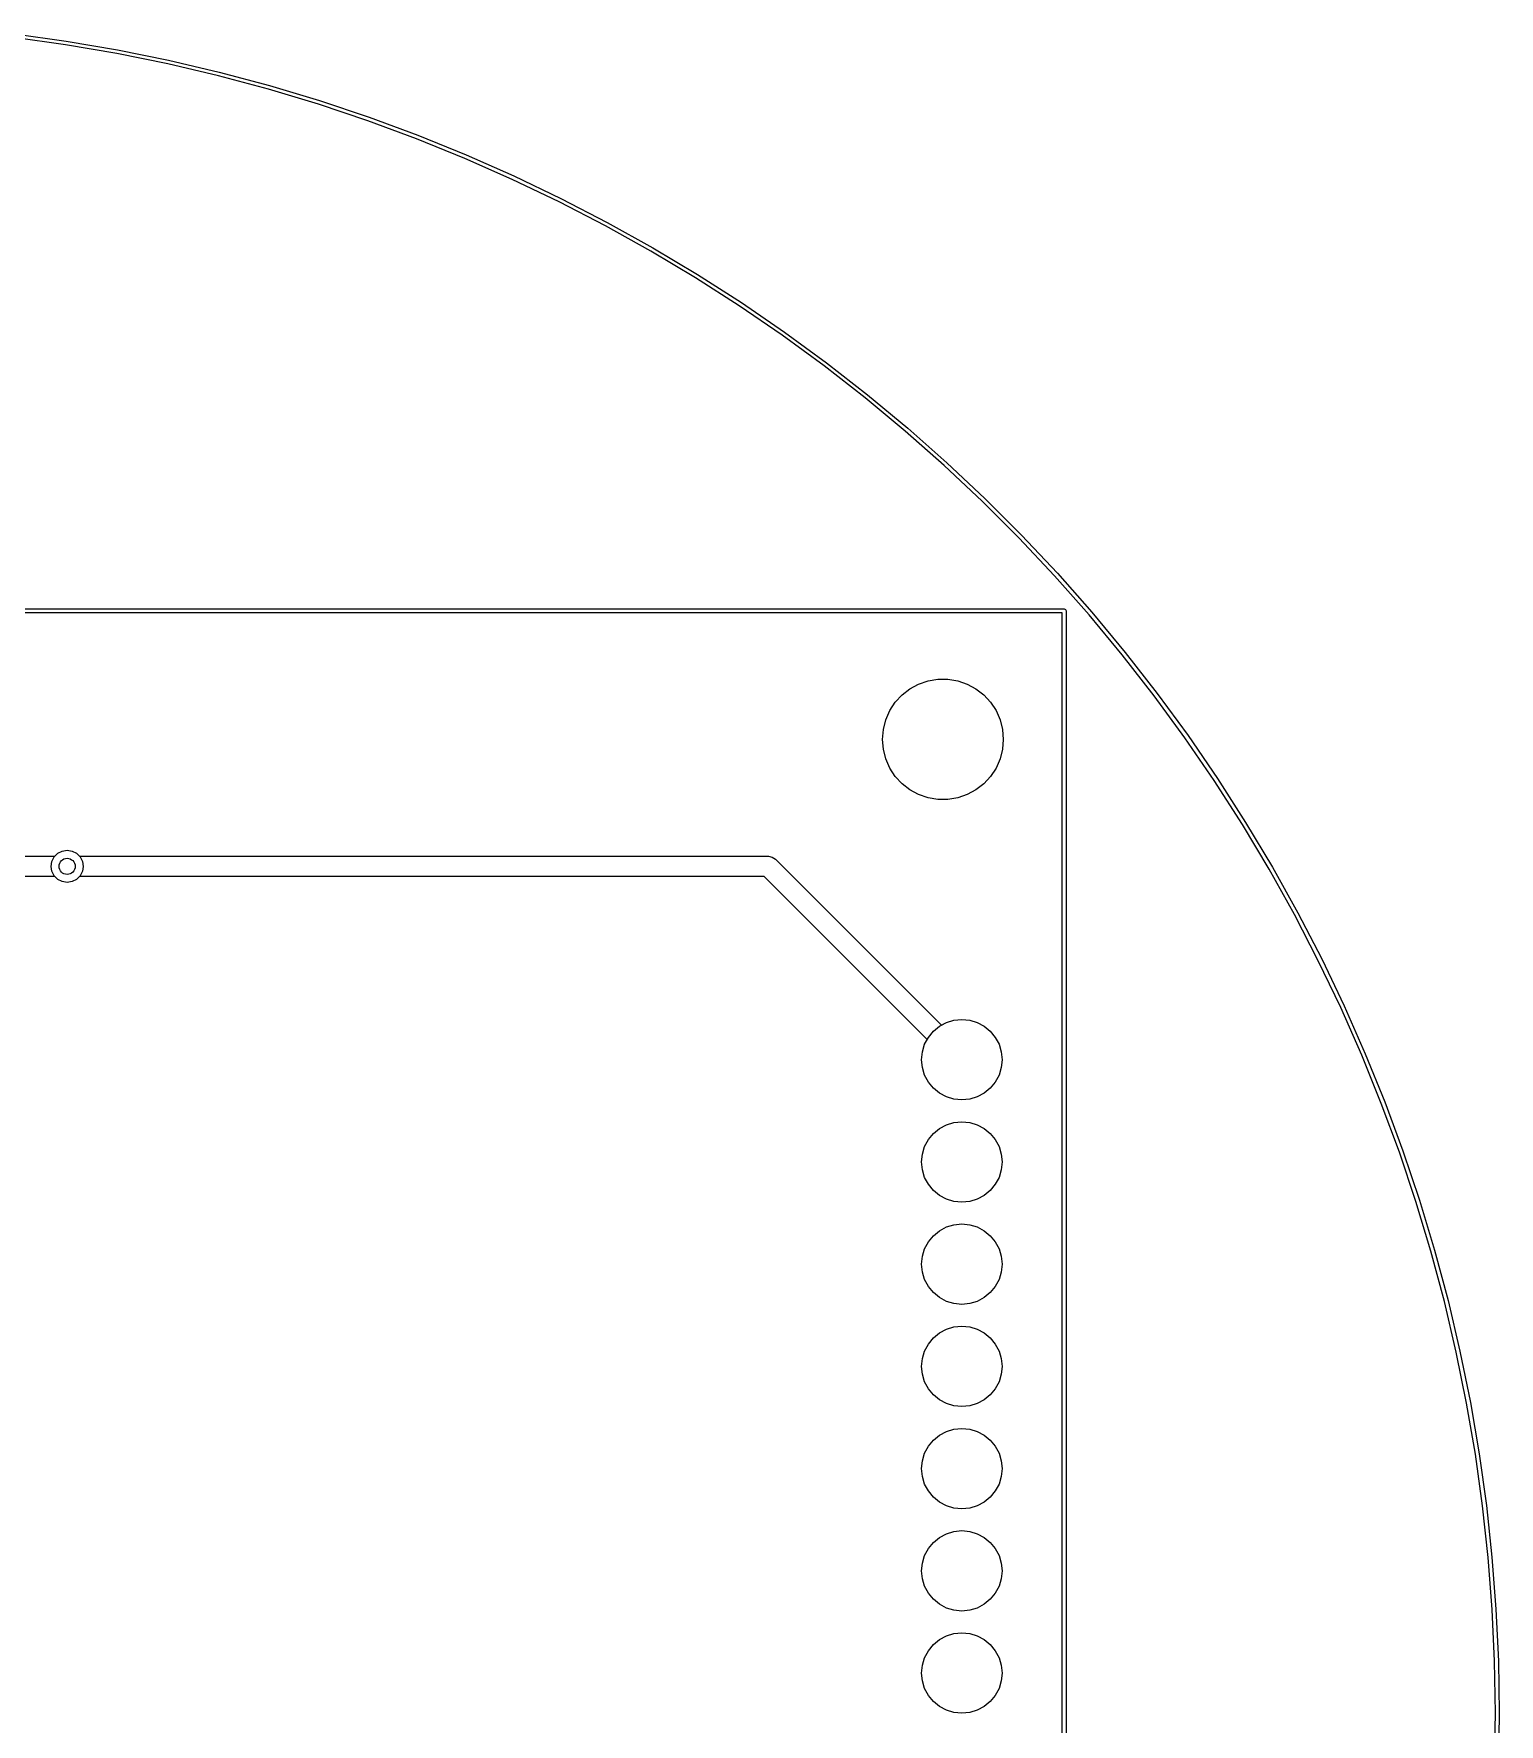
# Model space of a CAD drawing. Extents: x 94.3 to 178.4, y -122.2 to -38.
# Drawn here: x 142.05 to 178.45, y -80.37 to -38.37 of the extents above; entities that cross this region are included whole.
import ezdxf

# ---------------------------------------------------------------- set-up
doc = ezdxf.new("R2010")
doc.units = 0
doc.layers.add('BLACK', color=7, linetype='CONTINUOUS')

msp = doc.modelspace()

# ---------------------------------------------------------------- linework, layer by layer
at = {"layer": 'BLACK', "linetype": 'CONTINUOUS'}
for p, q in [((142.834, -38.6415), (141.554, -38.463)), ((141.565, -38.3687), (142.848, -38.5476)), ((142.848, -38.5476), (144.125, -38.766)), ((144.107, -38.8594), (142.834, -38.6415)), ((145.374, -39.1164), (144.107, -38.8594)), ((144.125, -38.766), (145.394, -39.0235)), ((145.394, -39.0235), (146.655, -39.32)), ((146.631, -39.4122), (145.374, -39.1164)), ((147.88, -39.7466), (146.631, -39.4122)), ((146.655, -39.32), (147.906, -39.6552)), ((149.117, -40.1193), (147.88, -39.7466)), ((147.906, -39.6552), (149.146, -40.0288)), ((150.342, -40.53), (149.117, -40.1193)), ((149.146, -40.0288), (150.374, -40.4404)), ((151.554, -40.9782), (150.342, -40.53)), ((150.374, -40.4404), (151.588, -40.8895)), ((152.751, -41.4634), (151.554, -40.9782)), ((151.588, -40.8895), (152.788, -41.3759)), ((153.934, -41.9854), (152.751, -41.4634)), ((152.788, -41.3759), (153.973, -41.899)), ((155.099, -42.5434), (153.934, -41.9854)), ((153.973, -41.899), (155.141, -42.4584)), ((156.247, -43.1372), (155.099, -42.5434)), ((155.141, -42.4584), (156.292, -43.0534)), ((157.375, -43.7659), (156.247, -43.1372)), ((156.292, -43.0534), (157.423, -43.6836)), ((158.484, -44.4292), (157.375, -43.7659)), ((157.423, -43.6836), (158.534, -44.3484)), ((159.572, -45.1262), (158.484, -44.4292)), ((158.534, -44.3484), (159.625, -45.047)), ((160.638, -45.8565), (159.572, -45.1262)), ((159.625, -45.047), (160.693, -45.7789)), ((160.693, -45.7789), (161.739, -46.5434)), ((161.682, -46.6192), (160.638, -45.8565)), ((162.701, -47.4137), (161.682, -46.6192)), ((161.739, -46.5434), (162.76, -47.3397)), ((163.695, -48.2392), (162.701, -47.4137)), ((162.76, -47.3397), (163.756, -48.167)), ((164.663, -49.0949), (163.695, -48.2392)), ((163.756, -48.167), (164.727, -49.0247)), ((165.604, -49.98), (164.663, -49.0949)), ((164.727, -49.0247), (165.67, -49.9118)), ((166.518, -50.8937), (165.604, -49.98)), ((165.67, -49.9118), (166.586, -50.8276)), ((167.403, -51.8351), (166.518, -50.8937)), ((166.586, -50.8276), (167.473, -51.7711)), ((168.259, -52.8033), (167.403, -51.8351)), ((167.473, -51.7711), (168.331, -52.7415)), ((105.41, -52.655), (167.64, -52.655)), ((167.59, -52.755), (105.46, -52.755)), ((167.59, -105.995), (167.59, -52.755)), ((167.64, -52.655), (167.675, -52.6696)), ((167.675, -52.6696), (167.69, -52.705)), ((167.69, -52.705), (167.69, -106.045)), ((169.084, -53.7974), (168.259, -52.8033)), ((168.331, -52.7415), (169.158, -53.7379)), ((169.158, -53.7379), (169.955, -54.7592)), ((169.879, -54.8165), (169.084, -53.7974)), ((163.81, -54.6442), (164.027, -54.5263)), ((163.81, -54.6442), (164.027, -54.5263)), ((164.027, -54.5263), (164.262, -54.4459)), ((164.027, -54.5263), (164.262, -54.4459)), ((164.262, -54.4459), (164.506, -54.4051)), ((164.262, -54.4459), (164.506, -54.4051)), ((164.506, -54.4051), (164.754, -54.4051)), ((164.506, -54.4051), (164.754, -54.4051)), ((164.754, -54.4051), (164.998, -54.4459)), ((164.754, -54.4051), (164.998, -54.4459)), ((164.998, -54.4459), (165.233, -54.5263)), ((164.998, -54.4459), (165.233, -54.5263)), ((165.233, -54.5263), (165.45, -54.6442)), ((165.233, -54.5263), (165.45, -54.6442)), ((163.311, -55.1861), (163.446, -54.9787)), ((163.311, -55.1861), (163.446, -54.9787)), ((163.446, -54.9787), (163.614, -54.7964)), ((163.446, -54.9787), (163.614, -54.7964)), ((163.614, -54.7964), (163.81, -54.6442)), ((163.614, -54.7964), (163.81, -54.6442)), ((165.45, -54.6442), (165.646, -54.7964)), ((165.45, -54.6442), (165.646, -54.7964)), ((165.646, -54.7964), (165.814, -54.9787)), ((165.646, -54.7964), (165.814, -54.9787)), ((165.814, -54.9787), (165.949, -55.1861)), ((165.814, -54.9787), (165.949, -55.1861)), ((170.642, -55.8595), (169.879, -54.8165)), ((169.955, -54.7592), (170.719, -55.8046)), ((163.15, -55.6531), (163.211, -55.413)), ((163.15, -55.6531), (163.211, -55.413)), ((163.211, -55.413), (163.311, -55.1861)), ((163.211, -55.413), (163.311, -55.1861)), ((165.949, -55.1861), (166.049, -55.413)), ((165.949, -55.1861), (166.049, -55.413)), ((166.049, -55.413), (166.11, -55.6531)), ((166.049, -55.413), (166.11, -55.6531)), ((163.13, -55.9), (163.15, -55.6531)), ((163.13, -55.9), (163.15, -55.6531)), ((166.11, -55.6531), (166.13, -55.9)), ((166.11, -55.6531), (166.13, -55.9)), ((171.372, -56.9255), (170.642, -55.8595)), ((170.719, -55.8046), (171.451, -56.8731)), ((163.15, -56.1469), (163.13, -55.9)), ((163.15, -56.1469), (163.13, -55.9)), ((163.211, -56.387), (163.15, -56.1469)), ((163.211, -56.387), (163.15, -56.1469)), ((166.11, -56.1469), (166.049, -56.387)), ((166.11, -56.1469), (166.049, -56.387)), ((166.13, -55.9), (166.11, -56.1469)), ((166.13, -55.9), (166.11, -56.1469)), ((163.311, -56.6139), (163.211, -56.387)), ((163.311, -56.6139), (163.211, -56.387)), ((163.446, -56.8213), (163.311, -56.6139)), ((163.446, -56.8213), (163.311, -56.6139)), ((165.949, -56.6139), (165.814, -56.8213)), ((165.949, -56.6139), (165.814, -56.8213)), ((166.049, -56.387), (165.949, -56.6139)), ((166.049, -56.387), (165.949, -56.6139)), ((163.614, -57.0036), (163.446, -56.8213)), ((163.614, -57.0036), (163.446, -56.8213)), ((163.81, -57.1557), (163.614, -57.0036)), ((163.81, -57.1557), (163.614, -57.0036)), ((165.646, -57.0036), (165.45, -57.1557)), ((165.646, -57.0036), (165.45, -57.1557)), ((165.814, -56.8213), (165.646, -57.0036)), ((165.814, -56.8213), (165.646, -57.0036)), ((172.069, -58.0136), (171.372, -56.9255)), ((171.451, -56.8731), (172.15, -57.9635)), ((164.027, -57.2737), (163.81, -57.1557)), ((164.027, -57.2737), (163.81, -57.1557)), ((164.262, -57.3541), (164.027, -57.2737)), ((164.262, -57.3541), (164.027, -57.2737)), ((164.506, -57.3949), (164.262, -57.3541)), ((164.506, -57.3949), (164.262, -57.3541)), ((164.754, -57.3949), (164.506, -57.3949)), ((164.754, -57.3949), (164.506, -57.3949)), ((164.998, -57.3541), (164.754, -57.3949)), ((164.998, -57.3541), (164.754, -57.3949)), ((165.233, -57.2737), (164.998, -57.3541)), ((165.233, -57.2737), (164.998, -57.3541)), ((165.45, -57.1557), (165.233, -57.2737)), ((165.45, -57.1557), (165.233, -57.2737)), ((172.732, -59.1225), (172.069, -58.0136)), ((172.15, -57.9635), (172.814, -59.075)), ((142.551, -58.8199), (142.64, -58.7314)), ((142.566, -58.805), (142.64, -58.7314)), ((142.64, -58.7314), (142.751, -58.6746)), ((142.64, -58.7314), (142.751, -58.6746)), ((142.751, -58.6746), (142.875, -58.655)), ((142.751, -58.6746), (142.875, -58.655)), ((142.875, -58.655), (142.999, -58.6746)), ((142.875, -58.655), (142.999, -58.6746)), ((142.999, -58.6746), (143.11, -58.7314)), ((142.999, -58.6746), (143.11, -58.7314)), ((143.11, -58.7314), (143.184, -58.805)), ((143.11, -58.7314), (143.199, -58.8199)), ((140.97, -58.805), (142.566, -58.805)), ((142.475, -59.055), (142.495, -58.9314)), ((142.495, -59.1786), (142.475, -59.055)), ((142.495, -58.9314), (142.551, -58.8199)), ((142.551, -59.2901), (142.495, -59.1786)), ((143.184, -58.805), (160.295, -58.805)), ((143.199, -58.8199), (143.255, -58.9314)), ((143.255, -59.1786), (143.199, -59.2901)), ((143.255, -58.9314), (143.275, -59.055)), ((143.275, -59.055), (143.255, -59.1786)), ((160.295, -58.805), (160.391, -58.824)), ((160.391, -58.824), (160.472, -58.8782)), ((160.472, -58.8782), (164.595, -63.0015)), ((173.361, -60.2514), (172.732, -59.1225)), ((172.814, -59.075), (173.445, -60.2064)), ((142.566, -59.305), (141.074, -59.305)), ((142.64, -59.3786), (142.551, -59.2901)), ((142.64, -59.3786), (142.566, -59.305)), ((142.751, -59.4354), (142.64, -59.3786)), ((142.751, -59.4354), (142.64, -59.3786)), ((142.875, -59.455), (142.751, -59.4354)), ((142.875, -59.455), (142.751, -59.4354)), ((142.999, -59.4354), (142.875, -59.455)), ((142.999, -59.4354), (142.875, -59.455)), ((143.11, -59.3786), (142.999, -59.4354)), ((143.11, -59.3786), (142.999, -59.4354)), ((143.199, -59.2901), (143.11, -59.3786)), ((143.184, -59.305), (143.11, -59.3786)), ((160.191, -59.305), (143.184, -59.305)), ((164.241, -63.355), (160.191, -59.305)), ((173.955, -61.3991), (173.361, -60.2514)), ((173.445, -60.2064), (174.04, -61.3567)), ((174.513, -62.5645), (173.955, -61.3991)), ((174.04, -61.3567), (174.599, -62.5248)), ((175.035, -63.7465), (174.513, -62.5645)), ((174.599, -62.5248), (175.122, -63.7095)), ((164.544, -63.0285), (164.717, -62.9361)), ((164.544, -63.0285), (164.717, -62.9361)), ((164.544, -63.0285), (164.717, -62.9361)), ((164.595, -63.0015), (164.717, -62.9361)), ((164.717, -62.9361), (164.905, -62.8792)), ((164.717, -62.9361), (164.905, -62.8792)), ((164.717, -62.9361), (164.905, -62.8792)), ((164.717, -62.9361), (164.905, -62.8792)), ((164.905, -62.8792), (165.1, -62.86)), ((164.905, -62.8792), (165.1, -62.86)), ((164.905, -62.8792), (165.1, -62.86)), ((164.905, -62.8792), (165.1, -62.86)), ((165.1, -62.86), (165.295, -62.8792)), ((165.1, -62.86), (165.295, -62.8792)), ((165.1, -62.86), (165.295, -62.8792)), ((165.1, -62.86), (165.295, -62.8792)), ((165.295, -62.8792), (165.483, -62.9361)), ((165.295, -62.8792), (165.483, -62.9361)), ((165.295, -62.8792), (165.483, -62.9361)), ((165.295, -62.8792), (165.483, -62.9361)), ((165.483, -62.9361), (165.656, -63.0285)), ((165.483, -62.9361), (165.656, -63.0285)), ((165.483, -62.9361), (165.656, -63.0285)), ((165.483, -62.9361), (165.656, -63.0285)), ((164.176, -63.4773), (164.269, -63.3044)), ((164.176, -63.4773), (164.269, -63.3044)), ((164.176, -63.4773), (164.269, -63.3044)), ((164.176, -63.4773), (164.241, -63.355)), ((164.269, -63.3044), (164.393, -63.1529)), ((164.269, -63.3044), (164.393, -63.1529)), ((164.269, -63.3044), (164.393, -63.1529)), ((164.393, -63.1529), (164.544, -63.0285)), ((164.393, -63.1529), (164.544, -63.0285)), ((164.393, -63.1529), (164.544, -63.0285)), ((165.656, -63.0285), (165.807, -63.1529)), ((165.656, -63.0285), (165.807, -63.1529)), ((165.656, -63.0285), (165.807, -63.1529)), ((165.656, -63.0285), (165.807, -63.1529)), ((165.807, -63.1529), (165.931, -63.3044)), ((165.807, -63.1529), (165.931, -63.3044)), ((165.807, -63.1529), (165.931, -63.3044)), ((165.807, -63.1529), (165.931, -63.3044)), ((165.931, -63.3044), (166.024, -63.4773)), ((165.931, -63.3044), (166.024, -63.4773)), ((165.931, -63.3044), (166.024, -63.4773)), ((165.931, -63.3044), (166.024, -63.4773)), ((164.1, -63.86), (164.119, -63.6649)), ((164.1, -63.86), (164.119, -63.6649)), ((164.1, -63.86), (164.119, -63.6649)), ((164.1, -63.86), (164.119, -63.6649)), ((164.119, -63.6649), (164.176, -63.4773)), ((164.119, -63.6649), (164.176, -63.4773)), ((164.119, -63.6649), (164.176, -63.4773)), ((164.119, -63.6649), (164.176, -63.4773)), ((166.024, -63.4773), (166.081, -63.6649)), ((166.024, -63.4773), (166.081, -63.6649)), ((166.024, -63.4773), (166.081, -63.6649)), ((166.024, -63.4773), (166.081, -63.6649)), ((166.081, -63.6649), (166.1, -63.86)), ((166.081, -63.6649), (166.1, -63.86)), ((166.081, -63.6649), (166.1, -63.86)), ((166.081, -63.6649), (166.1, -63.86)), ((175.52, -64.9441), (175.035, -63.7465)), ((175.122, -63.7095), (175.608, -64.9098)), ((164.119, -64.0551), (164.1, -63.86)), ((164.119, -64.0551), (164.1, -63.86)), ((164.119, -64.0551), (164.1, -63.86)), ((164.119, -64.0551), (164.1, -63.86)), ((164.176, -64.2427), (164.119, -64.0551)), ((164.176, -64.2427), (164.119, -64.0551)), ((164.176, -64.2427), (164.119, -64.0551)), ((164.176, -64.2427), (164.119, -64.0551)), ((164.269, -64.4156), (164.176, -64.2427)), ((164.269, -64.4156), (164.176, -64.2427)), ((164.269, -64.4156), (164.176, -64.2427)), ((164.269, -64.4156), (164.176, -64.2427)), ((166.024, -64.2427), (165.931, -64.4156)), ((166.024, -64.2427), (165.931, -64.4156)), ((166.024, -64.2427), (165.931, -64.4156)), ((166.024, -64.2427), (165.931, -64.4156)), ((166.081, -64.0551), (166.024, -64.2427)), ((166.081, -64.0551), (166.024, -64.2427)), ((166.081, -64.0551), (166.024, -64.2427)), ((166.081, -64.0551), (166.024, -64.2427)), ((166.1, -63.86), (166.081, -64.0551)), ((166.1, -63.86), (166.081, -64.0551)), ((166.1, -63.86), (166.081, -64.0551)), ((166.1, -63.86), (166.081, -64.0551)), ((164.393, -64.5671), (164.269, -64.4156)), ((164.393, -64.5671), (164.269, -64.4156)), ((164.393, -64.5671), (164.269, -64.4156)), ((164.393, -64.5671), (164.269, -64.4156)), ((164.544, -64.6915), (164.393, -64.5671)), ((164.544, -64.6915), (164.393, -64.5671)), ((164.544, -64.6915), (164.393, -64.5671)), ((164.544, -64.6915), (164.393, -64.5671)), ((165.807, -64.5671), (165.656, -64.6915)), ((165.807, -64.5671), (165.656, -64.6915)), ((165.807, -64.5671), (165.656, -64.6915)), ((165.807, -64.5671), (165.656, -64.6915)), ((165.931, -64.4156), (165.807, -64.5671)), ((165.931, -64.4156), (165.807, -64.5671)), ((165.931, -64.4156), (165.807, -64.5671)), ((165.931, -64.4156), (165.807, -64.5671)), ((164.717, -64.7839), (164.544, -64.6915)), ((164.717, -64.7839), (164.544, -64.6915)), ((164.717, -64.7839), (164.544, -64.6915)), ((164.717, -64.7839), (164.544, -64.6915)), ((164.905, -64.8408), (164.717, -64.7839)), ((164.905, -64.8408), (164.717, -64.7839)), ((164.905, -64.8408), (164.717, -64.7839)), ((164.905, -64.8408), (164.717, -64.7839)), ((165.1, -64.86), (164.905, -64.8408)), ((165.1, -64.86), (164.905, -64.8408)), ((165.1, -64.86), (164.905, -64.8408)), ((165.1, -64.86), (164.905, -64.8408)), ((165.295, -64.8408), (165.1, -64.86)), ((165.295, -64.8408), (165.1, -64.86)), ((165.295, -64.8408), (165.1, -64.86)), ((165.295, -64.8408), (165.1, -64.86)), ((165.483, -64.7839), (165.295, -64.8408)), ((165.483, -64.7839), (165.295, -64.8408)), ((165.483, -64.7839), (165.295, -64.8408)), ((165.483, -64.7839), (165.295, -64.8408)), ((165.656, -64.6915), (165.483, -64.7839)), ((165.656, -64.6915), (165.483, -64.7839)), ((165.656, -64.6915), (165.483, -64.7839)), ((165.656, -64.6915), (165.483, -64.7839)), ((175.968, -66.1561), (175.52, -64.9441)), ((175.608, -64.9098), (176.058, -66.1245)), ((164.544, -65.5685), (164.717, -65.4761)), ((164.544, -65.5685), (164.717, -65.4761)), ((164.544, -65.5685), (164.717, -65.4761)), ((164.544, -65.5685), (164.717, -65.4761)), ((164.717, -65.4761), (164.905, -65.4192)), ((164.717, -65.4761), (164.905, -65.4192)), ((164.717, -65.4761), (164.905, -65.4192)), ((164.717, -65.4761), (164.905, -65.4192)), ((164.905, -65.4192), (165.1, -65.4)), ((164.905, -65.4192), (165.1, -65.4)), ((164.905, -65.4192), (165.1, -65.4)), ((164.905, -65.4192), (165.1, -65.4)), ((165.1, -65.4), (165.295, -65.4192)), ((165.1, -65.4), (165.295, -65.4192)), ((165.1, -65.4), (165.295, -65.4192)), ((165.1, -65.4), (165.295, -65.4192)), ((165.295, -65.4192), (165.483, -65.4761)), ((165.295, -65.4192), (165.483, -65.4761)), ((165.295, -65.4192), (165.483, -65.4761)), ((165.295, -65.4192), (165.483, -65.4761)), ((165.483, -65.4761), (165.656, -65.5685)), ((165.483, -65.4761), (165.656, -65.5685)), ((165.483, -65.4761), (165.656, -65.5685)), ((165.483, -65.4761), (165.656, -65.5685)), ((164.176, -66.0173), (164.269, -65.8444)), ((164.176, -66.0173), (164.269, -65.8444)), ((164.176, -66.0173), (164.269, -65.8444)), ((164.176, -66.0173), (164.269, -65.8444)), ((164.269, -65.8444), (164.393, -65.6929)), ((164.269, -65.8444), (164.393, -65.6929)), ((164.269, -65.8444), (164.393, -65.6929)), ((164.269, -65.8444), (164.393, -65.6929)), ((164.393, -65.6929), (164.544, -65.5685)), ((164.393, -65.6929), (164.544, -65.5685)), ((164.393, -65.6929), (164.544, -65.5685)), ((164.393, -65.6929), (164.544, -65.5685)), ((165.656, -65.5685), (165.807, -65.6929)), ((165.656, -65.5685), (165.807, -65.6929)), ((165.656, -65.5685), (165.807, -65.6929)), ((165.656, -65.5685), (165.807, -65.6929)), ((165.807, -65.6929), (165.931, -65.8444)), ((165.807, -65.6929), (165.931, -65.8444)), ((165.807, -65.6929), (165.931, -65.8444)), ((165.807, -65.6929), (165.931, -65.8444)), ((165.931, -65.8444), (166.024, -66.0173)), ((165.931, -65.8444), (166.024, -66.0173)), ((165.931, -65.8444), (166.024, -66.0173)), ((165.931, -65.8444), (166.024, -66.0173)), ((164.1, -66.4), (164.119, -66.2049)), ((164.1, -66.4), (164.119, -66.2049)), ((164.1, -66.4), (164.119, -66.2049)), ((164.1, -66.4), (164.119, -66.2049)), ((164.119, -66.2049), (164.176, -66.0173)), ((164.119, -66.2049), (164.176, -66.0173)), ((164.119, -66.2049), (164.176, -66.0173)), ((164.119, -66.2049), (164.176, -66.0173)), ((166.024, -66.0173), (166.081, -66.2049)), ((166.024, -66.0173), (166.081, -66.2049)), ((166.024, -66.0173), (166.081, -66.2049)), ((166.024, -66.0173), (166.081, -66.2049)), ((166.081, -66.2049), (166.1, -66.4)), ((166.081, -66.2049), (166.1, -66.4)), ((166.081, -66.2049), (166.1, -66.4)), ((166.081, -66.2049), (166.1, -66.4)), ((176.379, -67.3812), (175.968, -66.1561)), ((176.058, -66.1245), (176.469, -67.3524)), ((164.119, -66.5951), (164.1, -66.4)), ((164.119, -66.5951), (164.1, -66.4)), ((164.119, -66.5951), (164.1, -66.4)), ((164.119, -66.5951), (164.1, -66.4)), ((164.176, -66.7827), (164.119, -66.5951)), ((164.176, -66.7827), (164.119, -66.5951)), ((164.176, -66.7827), (164.119, -66.5951)), ((164.176, -66.7827), (164.119, -66.5951)), ((166.081, -66.5951), (166.024, -66.7827)), ((166.081, -66.5951), (166.024, -66.7827)), ((166.081, -66.5951), (166.024, -66.7827)), ((166.081, -66.5951), (166.024, -66.7827)), ((166.1, -66.4), (166.081, -66.5951)), ((166.1, -66.4), (166.081, -66.5951)), ((166.1, -66.4), (166.081, -66.5951)), ((166.1, -66.4), (166.081, -66.5951)), ((164.269, -66.9556), (164.176, -66.7827)), ((164.269, -66.9556), (164.176, -66.7827)), ((164.269, -66.9556), (164.176, -66.7827)), ((164.269, -66.9556), (164.176, -66.7827)), ((164.393, -67.1071), (164.269, -66.9556)), ((164.393, -67.1071), (164.269, -66.9556)), ((164.393, -67.1071), (164.269, -66.9556)), ((164.393, -67.1071), (164.269, -66.9556)), ((164.544, -67.2315), (164.393, -67.1071)), ((164.544, -67.2315), (164.393, -67.1071)), ((164.544, -67.2315), (164.393, -67.1071)), ((164.544, -67.2315), (164.393, -67.1071)), ((165.807, -67.1071), (165.656, -67.2315)), ((165.807, -67.1071), (165.656, -67.2315)), ((165.807, -67.1071), (165.656, -67.2315)), ((165.807, -67.1071), (165.656, -67.2315)), ((165.931, -66.9556), (165.807, -67.1071)), ((165.931, -66.9556), (165.807, -67.1071)), ((165.931, -66.9556), (165.807, -67.1071)), ((165.931, -66.9556), (165.807, -67.1071)), ((166.024, -66.7827), (165.931, -66.9556)), ((166.024, -66.7827), (165.931, -66.9556)), ((166.024, -66.7827), (165.931, -66.9556)), ((166.024, -66.7827), (165.931, -66.9556)), ((164.717, -67.3239), (164.544, -67.2315)), ((164.717, -67.3239), (164.544, -67.2315)), ((164.717, -67.3239), (164.544, -67.2315)), ((164.717, -67.3239), (164.544, -67.2315)), ((164.905, -67.3808), (164.717, -67.3239)), ((164.905, -67.3808), (164.717, -67.3239)), ((164.905, -67.3808), (164.717, -67.3239)), ((164.905, -67.3808), (164.717, -67.3239)), ((165.1, -67.4), (164.905, -67.3808)), ((165.1, -67.4), (164.905, -67.3808)), ((165.1, -67.4), (164.905, -67.3808)), ((165.1, -67.4), (164.905, -67.3808)), ((165.295, -67.3808), (165.1, -67.4)), ((165.295, -67.3808), (165.1, -67.4)), ((165.295, -67.3808), (165.1, -67.4)), ((165.295, -67.3808), (165.1, -67.4)), ((165.483, -67.3239), (165.295, -67.3808)), ((165.483, -67.3239), (165.295, -67.3808)), ((165.483, -67.3239), (165.295, -67.3808)), ((165.483, -67.3239), (165.295, -67.3808)), ((165.656, -67.2315), (165.483, -67.3239)), ((165.656, -67.2315), (165.483, -67.3239)), ((165.656, -67.2315), (165.483, -67.3239)), ((165.656, -67.2315), (165.483, -67.3239)), ((176.751, -68.6185), (176.379, -67.3812)), ((176.469, -67.3524), (176.843, -68.5925)), ((164.544, -68.1085), (164.717, -68.0161)), ((164.544, -68.1085), (164.717, -68.0161)), ((164.544, -68.1085), (164.717, -68.0161)), ((164.544, -68.1085), (164.717, -68.0161)), ((164.717, -68.0161), (164.905, -67.9592)), ((164.717, -68.0161), (164.905, -67.9592)), ((164.717, -68.0161), (164.905, -67.9592)), ((164.717, -68.0161), (164.905, -67.9592)), ((164.905, -67.9592), (165.1, -67.94)), ((164.905, -67.9592), (165.1, -67.94)), ((164.905, -67.9592), (165.1, -67.94)), ((164.905, -67.9592), (165.1, -67.94)), ((165.1, -67.94), (165.295, -67.9592)), ((165.1, -67.94), (165.295, -67.9592)), ((165.1, -67.94), (165.295, -67.9592)), ((165.1, -67.94), (165.295, -67.9592)), ((165.295, -67.9592), (165.483, -68.0161)), ((165.295, -67.9592), (165.483, -68.0161)), ((165.295, -67.9592), (165.483, -68.0161)), ((165.295, -67.9592), (165.483, -68.0161)), ((165.483, -68.0161), (165.656, -68.1085)), ((165.483, -68.0161), (165.656, -68.1085)), ((165.483, -68.0161), (165.656, -68.1085)), ((165.483, -68.0161), (165.656, -68.1085)), ((164.176, -68.5573), (164.269, -68.3844)), ((164.176, -68.5573), (164.269, -68.3844)), ((164.176, -68.5573), (164.269, -68.3844)), ((164.176, -68.5573), (164.269, -68.3844)), ((164.269, -68.3844), (164.393, -68.2329)), ((164.269, -68.3844), (164.393, -68.2329)), ((164.269, -68.3844), (164.393, -68.2329)), ((164.269, -68.3844), (164.393, -68.2329)), ((164.393, -68.2329), (164.544, -68.1085)), ((164.393, -68.2329), (164.544, -68.1085)), ((164.393, -68.2329), (164.544, -68.1085)), ((164.393, -68.2329), (164.544, -68.1085)), ((165.656, -68.1085), (165.807, -68.2329)), ((165.656, -68.1085), (165.807, -68.2329)), ((165.656, -68.1085), (165.807, -68.2329)), ((165.656, -68.1085), (165.807, -68.2329)), ((165.807, -68.2329), (165.931, -68.3844)), ((165.807, -68.2329), (165.931, -68.3844)), ((165.807, -68.2329), (165.931, -68.3844)), ((165.807, -68.2329), (165.931, -68.3844)), ((165.931, -68.3844), (166.024, -68.5573)), ((165.931, -68.3844), (166.024, -68.5573)), ((165.931, -68.3844), (166.024, -68.5573)), ((165.931, -68.3844), (166.024, -68.5573)), ((164.1, -68.94), (164.119, -68.7449)), ((164.1, -68.94), (164.119, -68.7449)), ((164.1, -68.94), (164.119, -68.7449)), ((164.1, -68.94), (164.119, -68.7449)), ((164.119, -68.7449), (164.176, -68.5573)), ((164.119, -68.7449), (164.176, -68.5573)), ((164.119, -68.7449), (164.176, -68.5573)), ((164.119, -68.7449), (164.176, -68.5573)), ((166.024, -68.5573), (166.081, -68.7449)), ((166.024, -68.5573), (166.081, -68.7449)), ((166.024, -68.5573), (166.081, -68.7449)), ((166.024, -68.5573), (166.081, -68.7449)), ((166.081, -68.7449), (166.1, -68.94)), ((166.081, -68.7449), (166.1, -68.94)), ((166.081, -68.7449), (166.1, -68.94)), ((166.081, -68.7449), (166.1, -68.94)), ((177.086, -69.8666), (176.751, -68.6185)), ((176.843, -68.5925), (177.178, -69.8434)), ((164.119, -69.1351), (164.1, -68.94)), ((164.119, -69.1351), (164.1, -68.94)), ((164.119, -69.1351), (164.1, -68.94)), ((164.119, -69.1351), (164.1, -68.94)), ((164.176, -69.3227), (164.119, -69.1351)), ((164.176, -69.3227), (164.119, -69.1351)), ((164.176, -69.3227), (164.119, -69.1351)), ((164.176, -69.3227), (164.119, -69.1351)), ((166.081, -69.1351), (166.024, -69.3227)), ((166.081, -69.1351), (166.024, -69.3227)), ((166.081, -69.1351), (166.024, -69.3227)), ((166.081, -69.1351), (166.024, -69.3227)), ((166.1, -68.94), (166.081, -69.1351)), ((166.1, -68.94), (166.081, -69.1351)), ((166.1, -68.94), (166.081, -69.1351)), ((166.1, -68.94), (166.081, -69.1351)), ((164.269, -69.4956), (164.176, -69.3227)), ((164.269, -69.4956), (164.176, -69.3227)), ((164.269, -69.4956), (164.176, -69.3227)), ((164.269, -69.4956), (164.176, -69.3227)), ((164.393, -69.6471), (164.269, -69.4956)), ((164.393, -69.6471), (164.269, -69.4956)), ((164.393, -69.6471), (164.269, -69.4956)), ((164.393, -69.6471), (164.269, -69.4956)), ((164.544, -69.7715), (164.393, -69.6471)), ((164.544, -69.7715), (164.393, -69.6471)), ((164.544, -69.7715), (164.393, -69.6471)), ((164.544, -69.7715), (164.393, -69.6471)), ((165.807, -69.6471), (165.656, -69.7715)), ((165.807, -69.6471), (165.656, -69.7715)), ((165.807, -69.6471), (165.656, -69.7715)), ((165.807, -69.6471), (165.656, -69.7715)), ((165.931, -69.4956), (165.807, -69.6471)), ((165.931, -69.4956), (165.807, -69.6471)), ((165.931, -69.4956), (165.807, -69.6471)), ((165.931, -69.4956), (165.807, -69.6471)), ((166.024, -69.3227), (165.931, -69.4956)), ((166.024, -69.3227), (165.931, -69.4956)), ((166.024, -69.3227), (165.931, -69.4956)), ((166.024, -69.3227), (165.931, -69.4956)), ((164.717, -69.8639), (164.544, -69.7715)), ((164.717, -69.8639), (164.544, -69.7715)), ((164.717, -69.8639), (164.544, -69.7715)), ((164.717, -69.8639), (164.544, -69.7715)), ((164.905, -69.9208), (164.717, -69.8639)), ((164.905, -69.9208), (164.717, -69.8639)), ((164.905, -69.9208), (164.717, -69.8639)), ((164.905, -69.9208), (164.717, -69.8639)), ((165.1, -69.94), (164.905, -69.9208)), ((165.1, -69.94), (164.905, -69.9208)), ((165.1, -69.94), (164.905, -69.9208)), ((165.1, -69.94), (164.905, -69.9208)), ((165.295, -69.9208), (165.1, -69.94)), ((165.295, -69.9208), (165.1, -69.94)), ((165.295, -69.9208), (165.1, -69.94)), ((165.295, -69.9208), (165.1, -69.94)), ((165.483, -69.8639), (165.295, -69.9208)), ((165.483, -69.8639), (165.295, -69.9208)), ((165.483, -69.8639), (165.295, -69.9208)), ((165.483, -69.8639), (165.295, -69.9208)), ((165.656, -69.7715), (165.483, -69.8639)), ((165.656, -69.7715), (165.483, -69.8639)), ((165.656, -69.7715), (165.483, -69.8639)), ((165.656, -69.7715), (165.483, -69.8639)), ((177.382, -71.1244), (177.086, -69.8666)), ((177.178, -69.8434), (177.474, -71.1041)), ((164.544, -70.6485), (164.717, -70.5561)), ((164.544, -70.6485), (164.717, -70.5561)), ((164.544, -70.6485), (164.717, -70.5561)), ((164.544, -70.6485), (164.717, -70.5561)), ((164.717, -70.5561), (164.905, -70.4992)), ((164.717, -70.5561), (164.905, -70.4992)), ((164.717, -70.5561), (164.905, -70.4992)), ((164.717, -70.5561), (164.905, -70.4992)), ((164.905, -70.4992), (165.1, -70.48)), ((164.905, -70.4992), (165.1, -70.48)), ((164.905, -70.4992), (165.1, -70.48)), ((164.905, -70.4992), (165.1, -70.48)), ((165.1, -70.48), (165.295, -70.4992)), ((165.1, -70.48), (165.295, -70.4992)), ((165.1, -70.48), (165.295, -70.4992)), ((165.1, -70.48), (165.295, -70.4992)), ((165.295, -70.4992), (165.483, -70.5561)), ((165.295, -70.4992), (165.483, -70.5561)), ((165.295, -70.4992), (165.483, -70.5561)), ((165.295, -70.4992), (165.483, -70.5561)), ((165.483, -70.5561), (165.656, -70.6485)), ((165.483, -70.5561), (165.656, -70.6485)), ((165.483, -70.5561), (165.656, -70.6485)), ((165.483, -70.5561), (165.656, -70.6485)), ((164.176, -71.0973), (164.269, -70.9244)), ((164.176, -71.0973), (164.269, -70.9244)), ((164.176, -71.0973), (164.269, -70.9244)), ((164.176, -71.0973), (164.269, -70.9244)), ((164.269, -70.9244), (164.393, -70.7729)), ((164.269, -70.9244), (164.393, -70.7729)), ((164.269, -70.9244), (164.393, -70.7729)), ((164.269, -70.9244), (164.393, -70.7729)), ((164.393, -70.7729), (164.544, -70.6485)), ((164.393, -70.7729), (164.544, -70.6485)), ((164.393, -70.7729), (164.544, -70.6485)), ((164.393, -70.7729), (164.544, -70.6485)), ((165.656, -70.6485), (165.807, -70.7729)), ((165.656, -70.6485), (165.807, -70.7729)), ((165.656, -70.6485), (165.807, -70.7729)), ((165.656, -70.6485), (165.807, -70.7729)), ((165.807, -70.7729), (165.931, -70.9244)), ((165.807, -70.7729), (165.931, -70.9244)), ((165.807, -70.7729), (165.931, -70.9244)), ((165.807, -70.7729), (165.931, -70.9244)), ((165.931, -70.9244), (166.024, -71.0973)), ((165.931, -70.9244), (166.024, -71.0973)), ((165.931, -70.9244), (166.024, -71.0973)), ((165.931, -70.9244), (166.024, -71.0973)), ((164.1, -71.48), (164.119, -71.2849)), ((164.1, -71.48), (164.119, -71.2849)), ((164.1, -71.48), (164.119, -71.2849)), ((164.1, -71.48), (164.119, -71.2849)), ((164.119, -71.2849), (164.176, -71.0973)), ((164.119, -71.2849), (164.176, -71.0973)), ((164.119, -71.2849), (164.176, -71.0973)), ((164.119, -71.2849), (164.176, -71.0973)), ((166.024, -71.0973), (166.081, -71.2849)), ((166.024, -71.0973), (166.081, -71.2849)), ((166.024, -71.0973), (166.081, -71.2849)), ((166.024, -71.0973), (166.081, -71.2849)), ((166.081, -71.2849), (166.1, -71.48)), ((166.081, -71.2849), (166.1, -71.48)), ((166.081, -71.2849), (166.1, -71.48)), ((166.081, -71.2849), (166.1, -71.48)), ((177.639, -72.3908), (177.382, -71.1244)), ((177.474, -71.1041), (177.732, -72.3733)), ((164.119, -71.6751), (164.1, -71.48)), ((164.119, -71.6751), (164.1, -71.48)), ((164.119, -71.6751), (164.1, -71.48)), ((164.119, -71.6751), (164.1, -71.48)), ((164.176, -71.8627), (164.119, -71.6751)), ((164.176, -71.8627), (164.119, -71.6751)), ((164.176, -71.8627), (164.119, -71.6751)), ((164.176, -71.8627), (164.119, -71.6751)), ((166.081, -71.6751), (166.024, -71.8627)), ((166.081, -71.6751), (166.024, -71.8627)), ((166.081, -71.6751), (166.024, -71.8627)), ((166.081, -71.6751), (166.024, -71.8627)), ((166.1, -71.48), (166.081, -71.6751)), ((166.1, -71.48), (166.081, -71.6751)), ((166.1, -71.48), (166.081, -71.6751)), ((166.1, -71.48), (166.081, -71.6751)), ((164.269, -72.0356), (164.176, -71.8627)), ((164.269, -72.0356), (164.176, -71.8627)), ((164.269, -72.0356), (164.176, -71.8627)), ((164.269, -72.0356), (164.176, -71.8627)), ((164.393, -72.1871), (164.269, -72.0356)), ((164.393, -72.1871), (164.269, -72.0356)), ((164.393, -72.1871), (164.269, -72.0356)), ((164.393, -72.1871), (164.269, -72.0356)), ((164.544, -72.3115), (164.393, -72.1871)), ((164.544, -72.3115), (164.393, -72.1871)), ((164.544, -72.3115), (164.393, -72.1871)), ((164.544, -72.3115), (164.393, -72.1871)), ((165.807, -72.1871), (165.656, -72.3115)), ((165.807, -72.1871), (165.656, -72.3115)), ((165.807, -72.1871), (165.656, -72.3115)), ((165.807, -72.1871), (165.656, -72.3115)), ((165.931, -72.0356), (165.807, -72.1871)), ((165.931, -72.0356), (165.807, -72.1871)), ((165.931, -72.0356), (165.807, -72.1871)), ((165.931, -72.0356), (165.807, -72.1871)), ((166.024, -71.8627), (165.931, -72.0356)), ((166.024, -71.8627), (165.931, -72.0356)), ((166.024, -71.8627), (165.931, -72.0356)), ((166.024, -71.8627), (165.931, -72.0356)), ((164.717, -72.4039), (164.544, -72.3115)), ((164.717, -72.4039), (164.544, -72.3115)), ((164.717, -72.4039), (164.544, -72.3115)), ((164.717, -72.4039), (164.544, -72.3115)), ((164.905, -72.4608), (164.717, -72.4039)), ((164.905, -72.4608), (164.717, -72.4039)), ((164.905, -72.4608), (164.717, -72.4039)), ((164.905, -72.4608), (164.717, -72.4039)), ((165.1, -72.48), (164.905, -72.4608)), ((165.1, -72.48), (164.905, -72.4608)), ((165.1, -72.48), (164.905, -72.4608)), ((165.1, -72.48), (164.905, -72.4608)), ((165.295, -72.4608), (165.1, -72.48)), ((165.295, -72.4608), (165.1, -72.48)), ((165.295, -72.4608), (165.1, -72.48)), ((165.295, -72.4608), (165.1, -72.48)), ((165.483, -72.4039), (165.295, -72.4608)), ((165.483, -72.4039), (165.295, -72.4608)), ((165.483, -72.4039), (165.295, -72.4608)), ((165.483, -72.4039), (165.295, -72.4608)), ((165.656, -72.3115), (165.483, -72.4039)), ((165.656, -72.3115), (165.483, -72.4039)), ((165.656, -72.3115), (165.483, -72.4039)), ((165.656, -72.3115), (165.483, -72.4039)), ((177.856, -73.6645), (177.639, -72.3908)), ((177.732, -72.3733), (177.95, -73.6499)), ((164.717, -73.0961), (164.905, -73.0392)), ((164.717, -73.0961), (164.905, -73.0392)), ((164.717, -73.0961), (164.905, -73.0392)), ((164.717, -73.0961), (164.905, -73.0392)), ((164.905, -73.0392), (165.1, -73.02)), ((164.905, -73.0392), (165.1, -73.02)), ((164.905, -73.0392), (165.1, -73.02)), ((164.905, -73.0392), (165.1, -73.02)), ((165.1, -73.02), (165.295, -73.0392)), ((165.1, -73.02), (165.295, -73.0392)), ((165.1, -73.02), (165.295, -73.0392)), ((165.1, -73.02), (165.295, -73.0392)), ((165.295, -73.0392), (165.483, -73.0961)), ((165.295, -73.0392), (165.483, -73.0961)), ((165.295, -73.0392), (165.483, -73.0961)), ((165.295, -73.0392), (165.483, -73.0961)), ((164.176, -73.6373), (164.269, -73.4644)), ((164.176, -73.6373), (164.269, -73.4644)), ((164.176, -73.6373), (164.269, -73.4644)), ((164.176, -73.6373), (164.269, -73.4644)), ((164.269, -73.4644), (164.393, -73.3129)), ((164.269, -73.4644), (164.393, -73.3129)), ((164.269, -73.4644), (164.393, -73.3129)), ((164.269, -73.4644), (164.393, -73.3129)), ((164.393, -73.3129), (164.544, -73.1885)), ((164.393, -73.3129), (164.544, -73.1885)), ((164.393, -73.3129), (164.544, -73.1885)), ((164.393, -73.3129), (164.544, -73.1885)), ((164.544, -73.1885), (164.717, -73.0961)), ((164.544, -73.1885), (164.717, -73.0961)), ((164.544, -73.1885), (164.717, -73.0961)), ((164.544, -73.1885), (164.717, -73.0961)), ((165.483, -73.0961), (165.656, -73.1885)), ((165.483, -73.0961), (165.656, -73.1885)), ((165.483, -73.0961), (165.656, -73.1885)), ((165.483, -73.0961), (165.656, -73.1885)), ((165.656, -73.1885), (165.807, -73.3129)), ((165.656, -73.1885), (165.807, -73.3129)), ((165.656, -73.1885), (165.807, -73.3129)), ((165.656, -73.1885), (165.807, -73.3129)), ((165.807, -73.3129), (165.931, -73.4644)), ((165.807, -73.3129), (165.931, -73.4644)), ((165.807, -73.3129), (165.931, -73.4644)), ((165.807, -73.3129), (165.931, -73.4644)), ((165.931, -73.4644), (166.024, -73.6373)), ((165.931, -73.4644), (166.024, -73.6373)), ((165.931, -73.4644), (166.024, -73.6373)), ((165.931, -73.4644), (166.024, -73.6373)), ((164.1, -74.02), (164.119, -73.8249)), ((164.1, -74.02), (164.119, -73.8249)), ((164.1, -74.02), (164.119, -73.8249)), ((164.1, -74.02), (164.119, -73.8249)), ((164.119, -73.8249), (164.176, -73.6373)), ((164.119, -73.8249), (164.176, -73.6373)), ((164.119, -73.8249), (164.176, -73.6373)), ((164.119, -73.8249), (164.176, -73.6373)), ((166.024, -73.6373), (166.081, -73.8249)), ((166.024, -73.6373), (166.081, -73.8249)), ((166.024, -73.6373), (166.081, -73.8249)), ((166.024, -73.6373), (166.081, -73.8249)), ((166.081, -73.8249), (166.1, -74.02)), ((166.081, -73.8249), (166.1, -74.02)), ((166.081, -73.8249), (166.1, -74.02)), ((166.081, -73.8249), (166.1, -74.02)), ((178.035, -74.9442), (177.856, -73.6645)), ((177.95, -73.6499), (178.129, -74.9325)), ((164.119, -74.2151), (164.1, -74.02)), ((164.119, -74.2151), (164.1, -74.02)), ((164.119, -74.2151), (164.1, -74.02)), ((164.119, -74.2151), (164.1, -74.02)), ((164.176, -74.4027), (164.119, -74.2151)), ((164.176, -74.4027), (164.119, -74.2151)), ((164.176, -74.4027), (164.119, -74.2151)), ((164.176, -74.4027), (164.119, -74.2151)), ((166.081, -74.2151), (166.024, -74.4027)), ((166.081, -74.2151), (166.024, -74.4027)), ((166.081, -74.2151), (166.024, -74.4027)), ((166.081, -74.2151), (166.024, -74.4027)), ((166.1, -74.02), (166.081, -74.2151)), ((166.1, -74.02), (166.081, -74.2151)), ((166.1, -74.02), (166.081, -74.2151)), ((166.1, -74.02), (166.081, -74.2151)), ((164.269, -74.5756), (164.176, -74.4027)), ((164.269, -74.5756), (164.176, -74.4027)), ((164.269, -74.5756), (164.176, -74.4027)), ((164.269, -74.5756), (164.176, -74.4027)), ((164.393, -74.7271), (164.269, -74.5756)), ((164.393, -74.7271), (164.269, -74.5756)), ((164.393, -74.7271), (164.269, -74.5756)), ((164.393, -74.7271), (164.269, -74.5756)), ((164.544, -74.8515), (164.393, -74.7271)), ((164.544, -74.8515), (164.393, -74.7271)), ((164.544, -74.8515), (164.393, -74.7271)), ((164.544, -74.8515), (164.393, -74.7271)), ((165.807, -74.7271), (165.656, -74.8515)), ((165.807, -74.7271), (165.656, -74.8515)), ((165.807, -74.7271), (165.656, -74.8515)), ((165.807, -74.7271), (165.656, -74.8515)), ((165.931, -74.5756), (165.807, -74.7271)), ((165.931, -74.5756), (165.807, -74.7271)), ((165.931, -74.5756), (165.807, -74.7271)), ((165.931, -74.5756), (165.807, -74.7271)), ((166.024, -74.4027), (165.931, -74.5756)), ((166.024, -74.4027), (165.931, -74.5756)), ((166.024, -74.4027), (165.931, -74.5756)), ((166.024, -74.4027), (165.931, -74.5756)), ((164.717, -74.9439), (164.544, -74.8515)), ((164.717, -74.9439), (164.544, -74.8515)), ((164.717, -74.9439), (164.544, -74.8515)), ((164.717, -74.9439), (164.544, -74.8515)), ((164.905, -75.0008), (164.717, -74.9439)), ((164.905, -75.0008), (164.717, -74.9439)), ((164.905, -75.0008), (164.717, -74.9439)), ((164.905, -75.0008), (164.717, -74.9439)), ((165.1, -75.02), (164.905, -75.0008)), ((165.1, -75.02), (164.905, -75.0008)), ((165.1, -75.02), (164.905, -75.0008)), ((165.1, -75.02), (164.905, -75.0008)), ((165.295, -75.0008), (165.1, -75.02)), ((165.295, -75.0008), (165.1, -75.02)), ((165.295, -75.0008), (165.1, -75.02)), ((165.295, -75.0008), (165.1, -75.02)), ((165.483, -74.9439), (165.295, -75.0008)), ((165.483, -74.9439), (165.295, -75.0008)), ((165.483, -74.9439), (165.295, -75.0008)), ((165.483, -74.9439), (165.295, -75.0008)), ((165.656, -74.8515), (165.483, -74.9439)), ((165.656, -74.8515), (165.483, -74.9439)), ((165.656, -74.8515), (165.483, -74.9439)), ((165.656, -74.8515), (165.483, -74.9439)), ((178.174, -76.2289), (178.035, -74.9442)), ((178.129, -74.9325), (178.269, -76.2201)), ((164.717, -75.6361), (164.905, -75.5792)), ((164.717, -75.6361), (164.905, -75.5792)), ((164.717, -75.6361), (164.905, -75.5792)), ((164.717, -75.6361), (164.905, -75.5792)), ((164.905, -75.5792), (165.1, -75.56)), ((164.905, -75.5792), (165.1, -75.56)), ((164.905, -75.5792), (165.1, -75.56)), ((164.905, -75.5792), (165.1, -75.56)), ((165.1, -75.56), (165.295, -75.5792)), ((165.1, -75.56), (165.295, -75.5792)), ((165.1, -75.56), (165.295, -75.5792)), ((165.1, -75.56), (165.295, -75.5792)), ((165.295, -75.5792), (165.483, -75.6361)), ((165.295, -75.5792), (165.483, -75.6361)), ((165.295, -75.5792), (165.483, -75.6361)), ((165.295, -75.5792), (165.483, -75.6361)), ((164.176, -76.1773), (164.269, -76.0044)), ((164.176, -76.1773), (164.269, -76.0044)), ((164.176, -76.1773), (164.269, -76.0044)), ((164.176, -76.1773), (164.269, -76.0044)), ((164.269, -76.0044), (164.393, -75.8529)), ((164.269, -76.0044), (164.393, -75.8529)), ((164.269, -76.0044), (164.393, -75.8529)), ((164.269, -76.0044), (164.393, -75.8529)), ((164.393, -75.8529), (164.544, -75.7285)), ((164.393, -75.8529), (164.544, -75.7285)), ((164.393, -75.8529), (164.544, -75.7285)), ((164.393, -75.8529), (164.544, -75.7285)), ((164.544, -75.7285), (164.717, -75.6361)), ((164.544, -75.7285), (164.717, -75.6361)), ((164.544, -75.7285), (164.717, -75.6361)), ((164.544, -75.7285), (164.717, -75.6361)), ((165.483, -75.6361), (165.656, -75.7285)), ((165.483, -75.6361), (165.656, -75.7285)), ((165.483, -75.6361), (165.656, -75.7285)), ((165.483, -75.6361), (165.656, -75.7285)), ((165.656, -75.7285), (165.807, -75.8529)), ((165.656, -75.7285), (165.807, -75.8529)), ((165.656, -75.7285), (165.807, -75.8529)), ((165.656, -75.7285), (165.807, -75.8529)), ((165.807, -75.8529), (165.931, -76.0044)), ((165.807, -75.8529), (165.931, -76.0044)), ((165.807, -75.8529), (165.931, -76.0044)), ((165.807, -75.8529), (165.931, -76.0044)), ((165.931, -76.0044), (166.024, -76.1773)), ((165.931, -76.0044), (166.024, -76.1773)), ((165.931, -76.0044), (166.024, -76.1773)), ((165.931, -76.0044), (166.024, -76.1773)), ((164.1, -76.56), (164.119, -76.3649)), ((164.1, -76.56), (164.119, -76.3649)), ((164.1, -76.56), (164.119, -76.3649)), ((164.1, -76.56), (164.119, -76.3649)), ((164.119, -76.3649), (164.176, -76.1773)), ((164.119, -76.3649), (164.176, -76.1773)), ((164.119, -76.3649), (164.176, -76.1773)), ((164.119, -76.3649), (164.176, -76.1773)), ((166.024, -76.1773), (166.081, -76.3649)), ((166.024, -76.1773), (166.081, -76.3649)), ((166.024, -76.1773), (166.081, -76.3649)), ((166.024, -76.1773), (166.081, -76.3649)), ((166.081, -76.3649), (166.1, -76.56)), ((166.081, -76.3649), (166.1, -76.56)), ((166.081, -76.3649), (166.1, -76.56)), ((166.081, -76.3649), (166.1, -76.56)), ((178.273, -77.5172), (178.174, -76.2289)), ((178.269, -76.2201), (178.368, -77.5114)), ((164.119, -76.7551), (164.1, -76.56)), ((164.119, -76.7551), (164.1, -76.56)), ((164.119, -76.7551), (164.1, -76.56)), ((164.119, -76.7551), (164.1, -76.56)), ((164.176, -76.9427), (164.119, -76.7551)), ((164.176, -76.9427), (164.119, -76.7551)), ((164.176, -76.9427), (164.119, -76.7551)), ((164.176, -76.9427), (164.119, -76.7551)), ((166.081, -76.7551), (166.024, -76.9427)), ((166.081, -76.7551), (166.024, -76.9427)), ((166.081, -76.7551), (166.024, -76.9427)), ((166.081, -76.7551), (166.024, -76.9427)), ((166.1, -76.56), (166.081, -76.7551)), ((166.1, -76.56), (166.081, -76.7551)), ((166.1, -76.56), (166.081, -76.7551)), ((166.1, -76.56), (166.081, -76.7551)), ((164.269, -77.1156), (164.176, -76.9427)), ((164.269, -77.1156), (164.176, -76.9427)), ((164.269, -77.1156), (164.176, -76.9427)), ((164.269, -77.1156), (164.176, -76.9427)), ((164.393, -77.2671), (164.269, -77.1156)), ((164.393, -77.2671), (164.269, -77.1156)), ((164.393, -77.2671), (164.269, -77.1156)), ((164.393, -77.2671), (164.269, -77.1156)), ((164.544, -77.3915), (164.393, -77.2671)), ((164.544, -77.3915), (164.393, -77.2671)), ((164.544, -77.3915), (164.393, -77.2671)), ((164.544, -77.3915), (164.393, -77.2671)), ((165.807, -77.2671), (165.656, -77.3915)), ((165.807, -77.2671), (165.656, -77.3915)), ((165.807, -77.2671), (165.656, -77.3915)), ((165.807, -77.2671), (165.656, -77.3915)), ((165.931, -77.1156), (165.807, -77.2671)), ((165.931, -77.1156), (165.807, -77.2671)), ((165.931, -77.1156), (165.807, -77.2671)), ((165.931, -77.1156), (165.807, -77.2671)), ((166.024, -76.9427), (165.931, -77.1156)), ((166.024, -76.9427), (165.931, -77.1156)), ((166.024, -76.9427), (165.931, -77.1156)), ((166.024, -76.9427), (165.931, -77.1156)), ((164.717, -77.4839), (164.544, -77.3915)), ((164.717, -77.4839), (164.544, -77.3915)), ((164.717, -77.4839), (164.544, -77.3915)), ((164.717, -77.4839), (164.544, -77.3915)), ((164.905, -77.5408), (164.717, -77.4839)), ((164.905, -77.5408), (164.717, -77.4839)), ((164.905, -77.5408), (164.717, -77.4839)), ((164.905, -77.5408), (164.717, -77.4839)), ((165.1, -77.56), (164.905, -77.5408)), ((165.1, -77.56), (164.905, -77.5408)), ((165.1, -77.56), (164.905, -77.5408)), ((165.1, -77.56), (164.905, -77.5408)), ((165.295, -77.5408), (165.1, -77.56)), ((165.295, -77.5408), (165.1, -77.56)), ((165.295, -77.5408), (165.1, -77.56)), ((165.295, -77.5408), (165.1, -77.56)), ((165.483, -77.4839), (165.295, -77.5408)), ((165.483, -77.4839), (165.295, -77.5408)), ((165.483, -77.4839), (165.295, -77.5408)), ((165.483, -77.4839), (165.295, -77.5408)), ((165.656, -77.3915), (165.483, -77.4839)), ((165.656, -77.3915), (165.483, -77.4839)), ((165.656, -77.3915), (165.483, -77.4839)), ((165.656, -77.3915), (165.483, -77.4839)), ((178.333, -78.808), (178.273, -77.5172)), ((178.368, -77.5114), (178.428, -78.8051)), ((164.717, -78.1761), (164.905, -78.1192)), ((164.717, -78.1761), (164.905, -78.1192)), ((164.717, -78.1761), (164.905, -78.1192)), ((164.717, -78.1761), (164.905, -78.1192)), ((164.905, -78.1192), (165.1, -78.1)), ((164.905, -78.1192), (165.1, -78.1)), ((164.905, -78.1192), (165.1, -78.1)), ((164.905, -78.1192), (165.1, -78.1)), ((165.1, -78.1), (165.295, -78.1192)), ((165.1, -78.1), (165.295, -78.1192)), ((165.1, -78.1), (165.295, -78.1192)), ((165.1, -78.1), (165.295, -78.1192)), ((165.295, -78.1192), (165.483, -78.1761)), ((165.295, -78.1192), (165.483, -78.1761)), ((165.295, -78.1192), (165.483, -78.1761)), ((165.295, -78.1192), (165.483, -78.1761)), ((164.269, -78.5444), (164.393, -78.3929)), ((164.269, -78.5444), (164.393, -78.3929)), ((164.269, -78.5444), (164.393, -78.3929)), ((164.269, -78.5444), (164.393, -78.3929)), ((164.393, -78.3929), (164.544, -78.2685)), ((164.393, -78.3929), (164.544, -78.2685)), ((164.393, -78.3929), (164.544, -78.2685)), ((164.393, -78.3929), (164.544, -78.2685)), ((164.544, -78.2685), (164.717, -78.1761)), ((164.544, -78.2685), (164.717, -78.1761)), ((164.544, -78.2685), (164.717, -78.1761)), ((164.544, -78.2685), (164.717, -78.1761)), ((165.483, -78.1761), (165.656, -78.2685)), ((165.483, -78.1761), (165.656, -78.2685)), ((165.483, -78.1761), (165.656, -78.2685)), ((165.483, -78.1761), (165.656, -78.2685)), ((165.656, -78.2685), (165.807, -78.3929)), ((165.656, -78.2685), (165.807, -78.3929)), ((165.656, -78.2685), (165.807, -78.3929)), ((165.656, -78.2685), (165.807, -78.3929)), ((165.807, -78.3929), (165.931, -78.5444)), ((165.807, -78.3929), (165.931, -78.5444)), ((165.807, -78.3929), (165.931, -78.5444)), ((165.807, -78.3929), (165.931, -78.5444)), ((164.1, -79.1), (164.119, -78.9049)), ((164.1, -79.1), (164.119, -78.9049)), ((164.1, -79.1), (164.119, -78.9049)), ((164.1, -79.1), (164.119, -78.9049)), ((164.119, -78.9049), (164.176, -78.7173)), ((164.119, -78.9049), (164.176, -78.7173)), ((164.119, -78.9049), (164.176, -78.7173)), ((164.119, -78.9049), (164.176, -78.7173)), ((164.176, -78.7173), (164.269, -78.5444)), ((164.176, -78.7173), (164.269, -78.5444)), ((164.176, -78.7173), (164.269, -78.5444)), ((164.176, -78.7173), (164.269, -78.5444)), ((165.931, -78.5444), (166.024, -78.7173)), ((165.931, -78.5444), (166.024, -78.7173)), ((165.931, -78.5444), (166.024, -78.7173)), ((165.931, -78.5444), (166.024, -78.7173)), ((166.024, -78.7173), (166.081, -78.9049)), ((166.024, -78.7173), (166.081, -78.9049)), ((166.024, -78.7173), (166.081, -78.9049)), ((166.024, -78.7173), (166.081, -78.9049)), ((166.081, -78.9049), (166.1, -79.1)), ((166.081, -78.9049), (166.1, -79.1)), ((166.081, -78.9049), (166.1, -79.1)), ((166.081, -78.9049), (166.1, -79.1)), ((178.353, -80.1), (178.333, -78.808)), ((178.428, -78.8051), (178.448, -80.1)), ((164.119, -79.2951), (164.1, -79.1)), ((164.119, -79.2951), (164.1, -79.1)), ((164.119, -79.2951), (164.1, -79.1)), ((164.119, -79.2951), (164.1, -79.1)), ((164.176, -79.4827), (164.119, -79.2951)), ((164.176, -79.4827), (164.119, -79.2951)), ((164.176, -79.4827), (164.119, -79.2951)), ((164.176, -79.4827), (164.119, -79.2951)), ((166.081, -79.2951), (166.024, -79.4827)), ((166.081, -79.2951), (166.024, -79.4827)), ((166.081, -79.2951), (166.024, -79.4827)), ((166.081, -79.2951), (166.024, -79.4827)), ((166.1, -79.1), (166.081, -79.2951)), ((166.1, -79.1), (166.081, -79.2951)), ((166.1, -79.1), (166.081, -79.2951)), ((166.1, -79.1), (166.081, -79.2951)), ((164.269, -79.6556), (164.176, -79.4827)), ((164.269, -79.6556), (164.176, -79.4827)), ((164.269, -79.6556), (164.176, -79.4827)), ((164.269, -79.6556), (164.176, -79.4827)), ((164.393, -79.8071), (164.269, -79.6556)), ((164.393, -79.8071), (164.269, -79.6556)), ((164.393, -79.8071), (164.269, -79.6556)), ((164.393, -79.8071), (164.269, -79.6556)), ((165.931, -79.6556), (165.807, -79.8071)), ((165.931, -79.6556), (165.807, -79.8071)), ((165.931, -79.6556), (165.807, -79.8071)), ((165.931, -79.6556), (165.807, -79.8071)), ((166.024, -79.4827), (165.931, -79.6556)), ((166.024, -79.4827), (165.931, -79.6556)), ((166.024, -79.4827), (165.931, -79.6556)), ((166.024, -79.4827), (165.931, -79.6556)), ((164.544, -79.9315), (164.393, -79.8071)), ((164.544, -79.9315), (164.393, -79.8071)), ((164.544, -79.9315), (164.393, -79.8071)), ((164.544, -79.9315), (164.393, -79.8071)), ((164.717, -80.0239), (164.544, -79.9315)), ((164.717, -80.0239), (164.544, -79.9315)), ((164.717, -80.0239), (164.544, -79.9315)), ((164.717, -80.0239), (164.544, -79.9315)), ((164.905, -80.0808), (164.717, -80.0239)), ((164.905, -80.0808), (164.717, -80.0239)), ((164.905, -80.0808), (164.717, -80.0239)), ((164.905, -80.0808), (164.717, -80.0239)), ((165.1, -80.1), (164.905, -80.0808)), ((165.1, -80.1), (164.905, -80.0808)), ((165.1, -80.1), (164.905, -80.0808)), ((165.1, -80.1), (164.905, -80.0808)), ((165.295, -80.0808), (165.1, -80.1)), ((165.295, -80.0808), (165.1, -80.1)), ((165.295, -80.0808), (165.1, -80.1)), ((165.295, -80.0808), (165.1, -80.1)), ((165.483, -80.0239), (165.295, -80.0808)), ((165.483, -80.0239), (165.295, -80.0808)), ((165.483, -80.0239), (165.295, -80.0808)), ((165.483, -80.0239), (165.295, -80.0808)), ((165.656, -79.9315), (165.483, -80.0239)), ((165.656, -79.9315), (165.483, -80.0239)), ((165.656, -79.9315), (165.483, -80.0239)), ((165.656, -79.9315), (165.483, -80.0239)), ((165.807, -79.8071), (165.656, -79.9315)), ((165.807, -79.8071), (165.656, -79.9315)), ((165.807, -79.8071), (165.656, -79.9315)), ((165.807, -79.8071), (165.656, -79.9315)), ((178.333, -81.392), (178.353, -80.1)), ((178.448, -80.1), (178.428, -81.3949))]:
    msp.add_line(p, q, dxfattribs=at)
at = {"layer": 'BLACK'}
msp.add_circle((142.875, -59.055), 0.2, dxfattribs=at)
msp.add_circle((142.875, -59.055), 0.2, dxfattribs=at)

doc.saveas('drawing.dxf')
